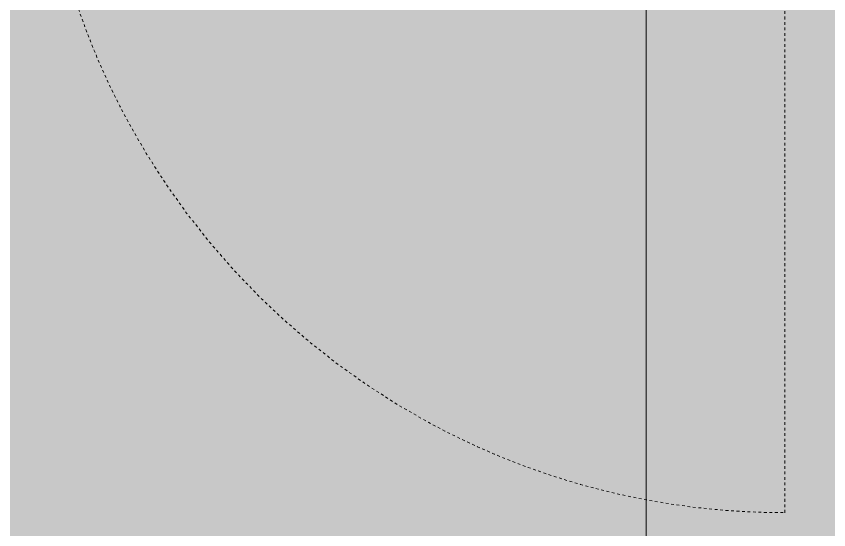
# Model space of a CAD drawing. Header units: inches. Extents: x -4501 to -113, y 9396 to 12816.
# Drawn here: x -2713.54 to -2676.51, y 12050.29 to 12073.71 of the extents above; entities that cross this region are included whole.
import ezdxf

# ---------------------------------------------------------------- set-up
doc = ezdxf.new("R2010")
doc.units = ezdxf.units.IN
doc.header["$MEASUREMENT"] = 0
doc.linetypes.add('Dash', pattern=[0.25, 0.125, -0.125])
for name, color, linetype, lineweight in [('A-AREA-PATT-5', 254, 'Continuous', 9), ('A-GENM', 5, 'Continuous', 9), ('A-GENM-HDLN', 13, 'Dash', 9), ('G-ANNO-SYMB', 111, 'Continuous', 9)]:
    doc.layers.add(name, color=color, linetype=linetype, lineweight=lineweight)

# ---------------------------------------------------------------- blocks, each defined once
blk = doc.blocks.new('_THE_ WINDOW _ DOOR - Door - 1st Floor-1770337-FLOOR PLAN - 1ST FLOOR')
at = {"layer": 'A-GENM-HDLN'}
blk.add_line((17.0125, -33.2125), (17.0125, 0.8125), dxfattribs=at)
blk.add_arc((17.0125, 0.8125), 34.025, 180, 270, dxfattribs=at)

msp = doc.modelspace()

# ---------------------------------------------------------------- hatches: boundary and pattern name
at = {"layer": 'A-AREA-PATT-5'}
h = msp.add_hatch(color=256, dxfattribs=at)
h.paths.add_polyline_path([(-2842.4987, 11718.9894), (-2807.1237, 11719.0519), (-2807.1237, 11720.9894), (-2805.1237, 11720.9894), (-2805.1237, 11721.9894), (-2768.7427, 11721.9894), (-2768.7427, 11789.7394), (-2760.9927, 11789.7394), (-2760.9927, 11784.9894), (-2763.9927, 11784.9894), (-2763.9927, 11745.9894), (-2695.0987, 11745.9894), (-2695.0987, 11721.9894), (-2689.075, 11721.9894), (-2689.0532, 11729.8813), (-2688.948, 11730.68), (-2688.5757, 11731.5787), (-2687.9836, 11732.3505), (-2687.2118, 11732.9426), (-2686.3132, 11733.3149), (-2684.7205, 11733.4418), (-2683.9604, 11733.4418), (-2684.3081, 11736.4656), (-2685.4999, 11737.4656), (-2686.0666, 11738.4656), (-2686.4244, 11739.9751), (-2686.5987, 11741.4656), (-2686.4244, 11743.458), (-2685.8865, 11745.4656), (-2685.1585, 11747.4656), (-2684.2259, 11749.4656), (-2682.8385, 11751.4656), (-2681.8385, 11752.4656), (-2680.9725, 11752.9656), (-2679.5987, 11753.4656), (-2678.5987, 11753.4656), (-2677.225, 11752.9656), (-2676.359, 11752.4656), (-2675.359, 11751.4656), (-2673.9715, 11749.4656), (-2673.0389, 11747.4656), (-2672.311, 11745.4656), (-2671.773, 11743.458), (-2671.5987, 11741.4656), (-2671.773, 11739.9751), (-2671.8629, 11739.4656), (-2672.1308, 11738.4656), (-2672.6976, 11737.4656), (-2673.8894, 11736.4656), (-2674.2371, 11733.4418), (-2672.8487, 11733.4418), (-2671.8843, 11733.3149), (-2670.9856, 11732.9426), (-2670.2139, 11732.3505), (-2669.6217, 11731.5787), (-2669.2495, 11730.68), (-2669.1225, 11729.7156), (-2669.1225, 11721.9894), (-2633.7237, 11721.9894), (-2633.7237, 11723.9894), (-2663.0987, 11723.9894), (-2663.0987, 11783.9894), (-2633.7237, 11783.9894), (-2633.7237, 11784.9894), (-2724.9927, 11784.9894), (-2724.9927, 11789.7394), (-2633.7237, 11789.7394), (-2633.7237, 11794.6144), (-2651.1841, 11794.6144), (-2651.1841, 11812.6144), (-2633.7237, 11812.6144), (-2633.7237, 11815.6144), (-2712.1841, 11815.6144), (-2712.1841, 11875.6144), (-2633.7237, 11875.6144), (-2633.7237, 11878.5462), (-2651.1841, 11878.5462), (-2651.1841, 11896.5462), (-2633.7237, 11896.5462), (-2633.7237, 11913.0067), (-2763.2427, 11913.0067), (-2763.2427, 11910.5067), (-2763.9927, 11910.5067), (-2763.9927, 11910.2567), (-2765.3677, 11910.2567), (-2765.3677, 11875.2567), (-2763.9927, 11875.2567), (-2763.9197, 11838.0067), (-2763.2427, 11838.0067), (-2763.2427, 11835.5067), (-2763.9927, 11835.5067), (-2763.9927, 11830.2098), (-2797.4927, 11830.2098), (-2797.4927, 11917.7567), (-2665.1841, 11917.7567), (-2665.1841, 11953.5067), (-2657.1841, 11953.5067), (-2657.1841, 12051.3817), (-2658.6123, 12051.3817), (-2658.8091, 12051.5786), (-2658.8091, 12052.4747), (-2659.0591, 12052.4747), (-2659.0591, 12056.3376), (-2659.3091, 12056.3376), (-2659.3091, 12058.0424), (-2659.0591, 12058.0424), (-2659.0591, 12067.5318), (-2659.3091, 12067.5318), (-2659.3091, 12068.1223), (-2659.0591, 12068.1223), (-2659.0591, 12068.7129), (-2659.3091, 12068.7129), (-2659.3091, 12069.3034), (-2659.0591, 12069.3034), (-2659.0591, 12069.894), (-2659.3091, 12069.894), (-2659.3091, 12070.4845), (-2659.0591, 12070.4845), (-2659.0591, 12071.0751), (-2659.3091, 12071.0751), (-2659.3091, 12071.6656), (-2659.0591, 12071.6656), (-2659.0591, 12074.2888), (-2658.8091, 12074.3353), (-2658.7559, 12075.2381), (-2658.6123, 12075.3817), (-2657.1841, 12075.3817), (-2657.1841, 12078.642), (-2633.7237, 12078.642), (-2633.7237, 12079.9644), (-2810.7237, 12079.9644), (-2810.7237, 12049.8916), (-2815.7504, 12049.8916), (-2815.7504, 12054.6416), (-2815.4737, 12054.6416), (-2815.4737, 12079.9644), (-2816.8737, 12079.8916), (-2816.8737, 12055.6416), (-2817.9836, 12055.6416), (-2818.0612, 12055.1416), (-2818.5139, 12055.1416), (-2818.5139, 12055.6416), (-2835.059, 12055.6416), (-2835.1237, 12055.1416), (-2835.1884, 12055.1416), (-2835.1884, 12055.6416), (-2844.8737, 12055.6416), (-2844.8737, 12079.9644), (-2846.1237, 12079.9644), (-2846.1237, 12054.6416), (-2845.7504, 12054.6416), (-2845.7504, 12049.8916), (-2846.1237, 12049.8916), (-2846.1237, 12029.749), (-2830.1237, 12029.749), (-2830.1237, 12011.749), (-2834.1237, 12011.749), (-2834.1237, 11975.749), (-2830.1237, 11975.749), (-2830.1237, 11957.749), (-2846.1237, 11957.749), (-2846.1237, 11721.9894), (-2845.1237, 11721.9894), (-2845.1237, 11720.9894), (-2843.1237, 11720.9894), (-2843.1237, 11719.0519), (-2842.4987, 11719.0519)], flags=0)
h.paths.add_polyline_path([(-2843.1237, 11720.9894), (-2843.1237, 11756.9894), (-2841.3737, 11756.9894), (-2841.3737, 11720.9894), (-2842.1073, 11720.9894)], flags=0)
h.paths.add_polyline_path([(-2768.7427, 11834.9598), (-2768.7427, 11835.5067), (-2769.4927, 11835.5067), (-2769.4927, 11838.0067), (-2768.7427, 11838.0067), (-2768.7427, 11838.2567), (-2765.3677, 11838.2567), (-2765.3677, 11873.2567), (-2766.7427, 11873.2567), (-2766.7427, 11910.2567), (-2768.7427, 11910.2567), (-2768.7427, 11910.5067), (-2769.4927, 11910.5067), (-2769.4927, 11913.0067), (-2792.7427, 11913.0067), (-2792.7427, 11834.9598), (-2769.4927, 11834.9598)], flags=0)
h.paths.add_polyline_path([(-2633.7237, 11917.7567), (-2633.7237, 11953.5067), (-2635.1841, 11953.5067), (-2635.1841, 11917.7567)], flags=0)
h.paths.add_polyline_path([(-2740.6237, 11955.2592), (-2768.1237, 11955.2592), (-2768.1237, 11961.2592), (-2769.1237, 11961.2592), (-2769.1237, 12033.2592), (-2768.1237, 12033.2592), (-2768.1237, 12039.2592), (-2733.1237, 12039.2592), (-2733.1237, 11955.2592), (-2737.1237, 11955.2592)], flags=0)
h.paths.add_polyline_path([(-2814.1237, 11964.2592), (-2814.1237, 12024.2592), (-2784.1237, 12024.2592), (-2784.1237, 11964.2592), (-2787.6492, 11964.2592)], flags=0)

# ---------------------------------------------------------------- linework, layer by layer
at = {"layer": 'G-ANNO-SYMB'}
msp.add_line((-2684.8385, 9673.6146), (-2684.8385, 12335.5335), dxfattribs=at)

# ---------------------------------------------------------------- block references
at = {"layer": 'A-GENM'}
msp.add_blockref('_THE_ WINDOW _ DOOR - Door - 1st Floor-1770337-FLOOR PLAN - 1ST FLOOR', (-2695.5237, 12084.2769), dxfattribs=at)

doc.saveas('drawing.dxf')
